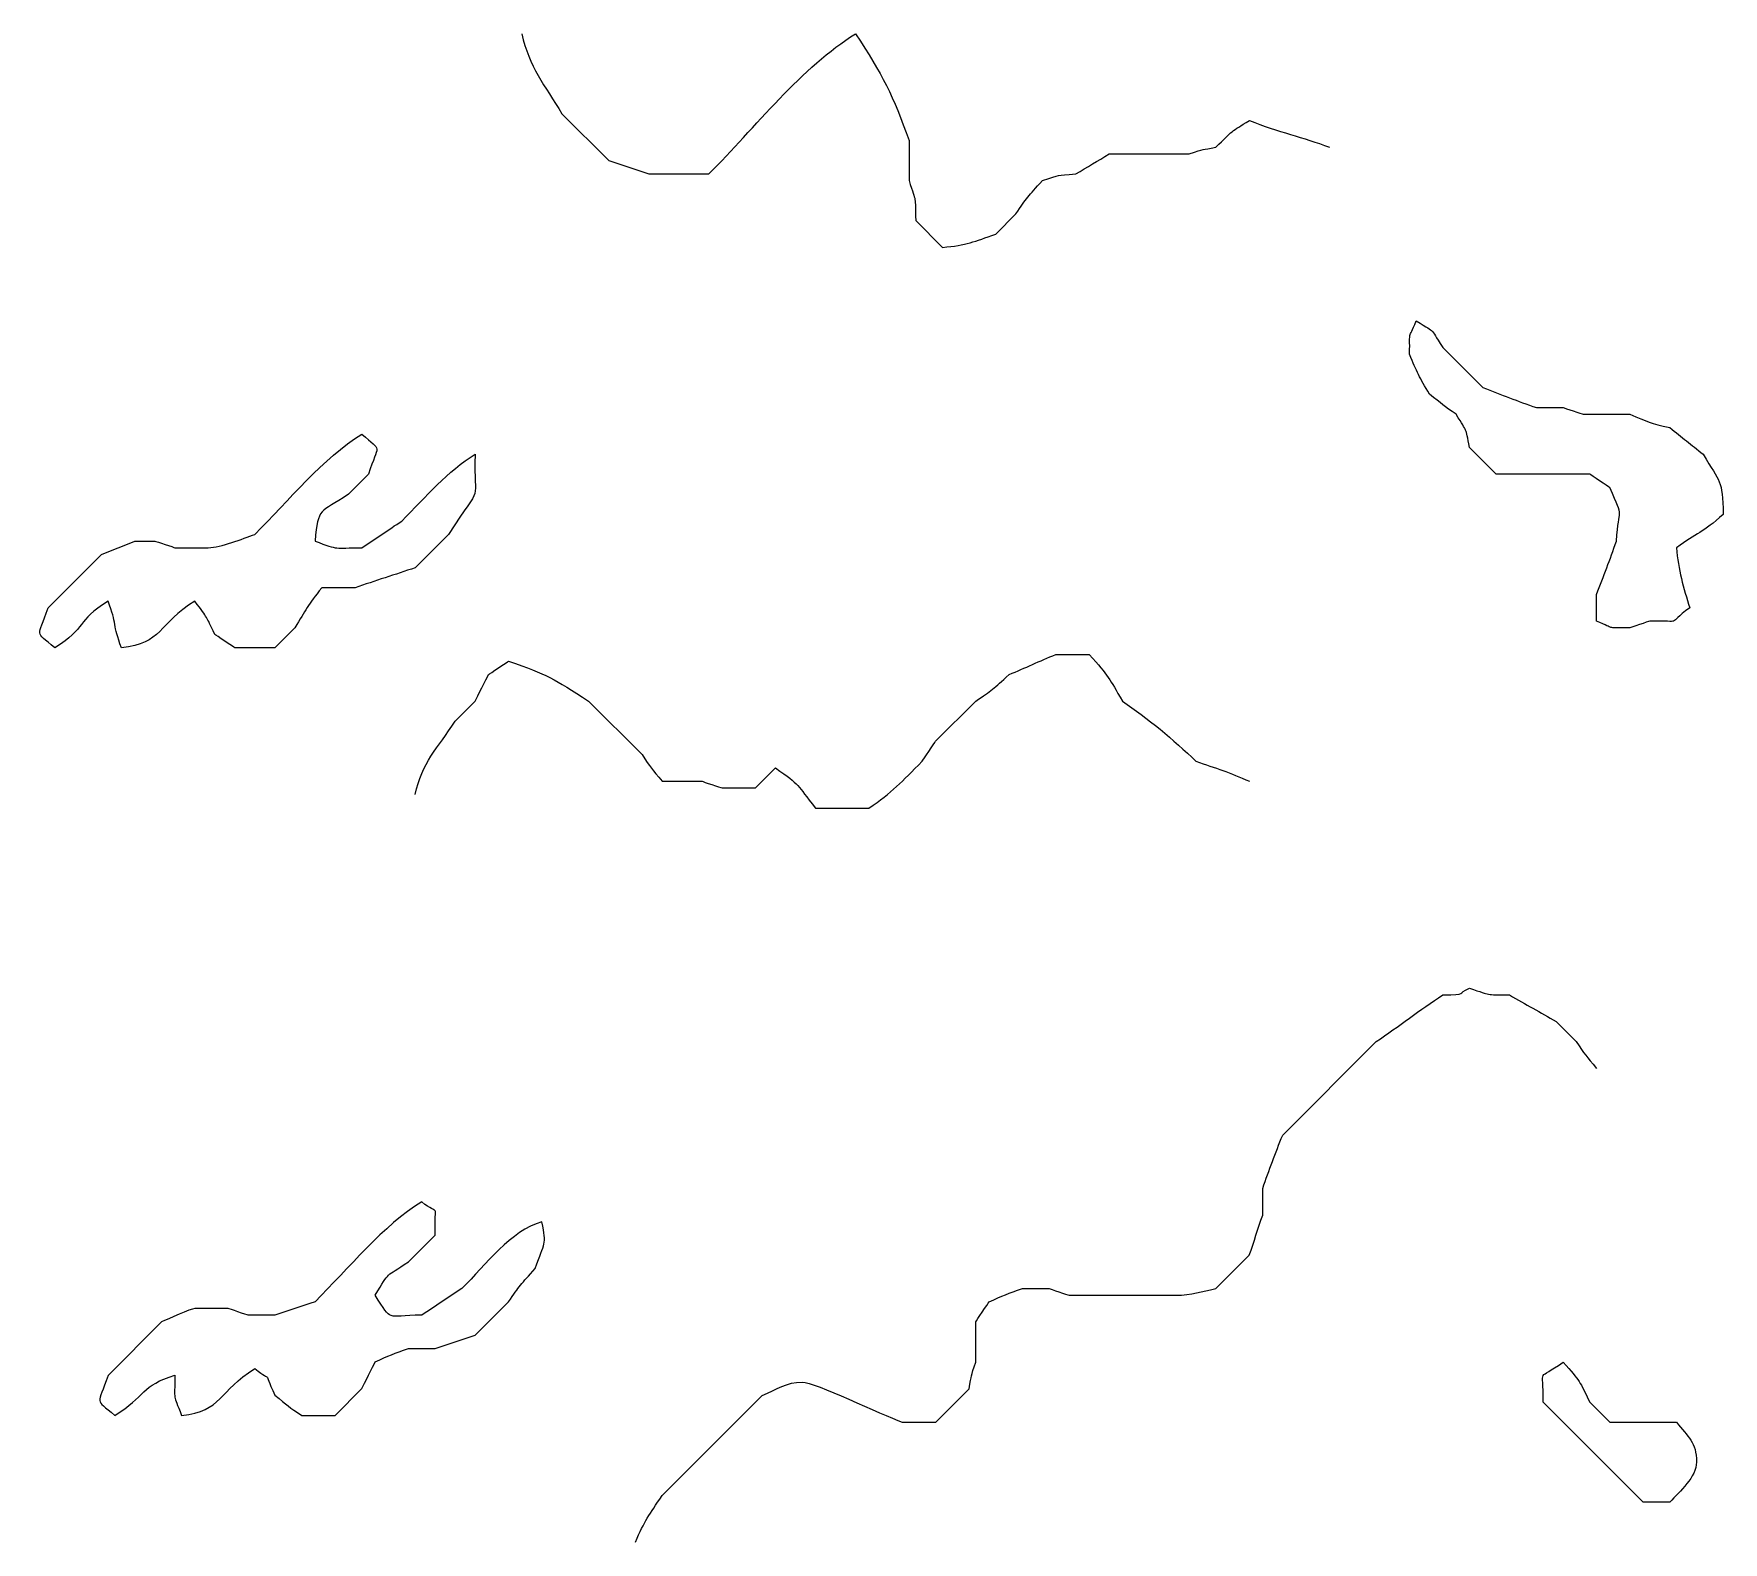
# Model space of a CAD drawing. Header units: centimetres. Extents: x -40.3 to 39, y -29.8 to 28.8.
# Drawn here: x -39.659 to -35.37, y -27.544 to -23.715 of the extents above; entities that cross this region are included whole.
import ezdxf

# ---------------------------------------------------------------- set-up
doc = ezdxf.new("R2010")
doc.units = ezdxf.units.CM
doc.header["$MEASUREMENT"] = 0
doc.layers.add('layer 1', color=7, linetype='Continuous')

msp = doc.modelspace()

# ---------------------------------------------------------------- linework, layer by layer
at = {"layer": 'layer 1', "color": 225, "lineweight": 0}
for points, knots in [([(-38.4195, -23.71491), (-38.402, -23.79802), (-38.3611, -23.84598), (-38.31786, -23.91823), (-38.31786, -23.91823), (-38.31786, -23.91823), (-38.19926, -24.03679), (-38.19926, -24.03679), (-38.19926, -24.03679), (-38.16535, -24.04855), (-38.13156, -24.05896), (-38.09762, -24.07068), (-38.09762, -24.07068), (-38.09762, -24.07068), (-37.94515, -24.07068), (-37.94515, -24.07068), (-37.94515, -24.07068), (-37.8293, -23.95483), (-37.70713, -23.79734), (-37.57244, -23.71494), (-37.57244, -23.71494), (-37.5053, -23.81762), (-37.47642, -23.87193), (-37.43691, -23.98595), (-37.43691, -23.98595), (-37.43691, -23.98595), (-37.43691, -24.08758), (-37.43691, -24.08758), (-37.43691, -24.08758), (-37.41753, -24.14743), (-37.42142, -24.12263), (-37.41999, -24.18922), (-37.41999, -24.18922), (-37.41999, -24.18922), (-37.35222, -24.257), (-37.35222, -24.257), (-37.35222, -24.257), (-37.28965, -24.2522), (-37.2721, -24.24228), (-37.2167, -24.22311), (-37.2167, -24.22311), (-37.2167, -24.22311), (-37.1659, -24.17231), (-37.1659, -24.17231), (-37.1659, -24.17231), (-37.13828, -24.13102), (-37.13474, -24.12726), (-37.09809, -24.08758), (-37.09809, -24.08758), (-37.04839, -24.07111), (-37.06695, -24.07478), (-37.01343, -24.07068), (-37.01343, -24.07068), (-36.98402, -24.05333), (-36.95802, -24.03738), (-36.92869, -24.01984), (-36.92869, -24.01984), (-36.92869, -24.01984), (-36.72542, -24.01986), (-36.72542, -24.01986), (-36.72542, -24.01986), (-36.68381, -24.00488), (-36.6964, -24.01041), (-36.65768, -24.00289), (-36.65768, -24.00289), (-36.61463, -23.95987), (-36.61976, -23.96373), (-36.57297, -23.93515), (-36.57297, -23.93515), (-36.50002, -23.96441), (-36.43619, -23.97711), (-36.36968, -24.00292)], [0, 0, 0, 0, 0.0526316, 0.0526316, 0.0526316, 0.0526316, 0.1052632, 0.1052632, 0.1052632, 0.1052632, 0.1578947, 0.1578947, 0.1578947, 0.1578947, 0.2105263, 0.2105263, 0.2105263, 0.2105263, 0.2631579, 0.2631579, 0.2631579, 0.2631579, 0.3157895, 0.3157895, 0.3157895, 0.3157895, 0.3684211, 0.3684211, 0.3684211, 0.3684211, 0.4210526, 0.4210526, 0.4210526, 0.4210526, 0.4736842, 0.4736842, 0.4736842, 0.4736842, 0.5263158, 0.5263158, 0.5263158, 0.5263158, 0.5789474, 0.5789474, 0.5789474, 0.5789474, 0.6315789, 0.6315789, 0.6315789, 0.6315789, 0.6842105, 0.6842105, 0.6842105, 0.6842105, 0.7368421, 0.7368421, 0.7368421, 0.7368421, 0.7894737, 0.7894737, 0.7894737, 0.7894737, 0.8421053, 0.8421053, 0.8421053, 0.8421053, 0.8947368, 0.8947368, 0.8947368, 0.8947368, 1, 1, 1, 1]), ([(-35.42097, -24.78219), (-35.45234, -24.75688), (-35.47435, -24.73984), (-35.50566, -24.71445), (-35.50566, -24.71445), (-35.55628, -24.70377), (-35.56102, -24.69912), (-35.60731, -24.68055), (-35.60731, -24.68055), (-35.60731, -24.68055), (-35.72591, -24.68057), (-35.72591, -24.68057), (-35.72591, -24.68057), (-35.72692, -24.68017), (-35.77387, -24.66465), (-35.77671, -24.66361), (-35.77671, -24.66361), (-35.77671, -24.66361), (-35.84447, -24.66363), (-35.84447, -24.66363), (-35.84447, -24.66363), (-35.89277, -24.6469), (-35.93277, -24.63174), (-35.98, -24.61279), (-35.98, -24.61279), (-35.98, -24.61279), (-36.08164, -24.51115), (-36.08164, -24.51115), (-36.08164, -24.51115), (-36.1208, -24.45261), (-36.09256, -24.48108), (-36.1494, -24.44339), (-36.1494, -24.44339), (-36.17087, -24.49752), (-36.16485, -24.45957), (-36.1663, -24.52812), (-36.1663, -24.52812), (-36.1481, -24.57358), (-36.14095, -24.58724), (-36.11551, -24.62976), (-36.11551, -24.62976), (-36.08505, -24.65385), (-36.07871, -24.65987), (-36.04777, -24.6806), (-36.04777, -24.6806), (-36.01772, -24.73154), (-36.02568, -24.70937), (-36.01387, -24.76528), (-36.01387, -24.76528), (-36.01387, -24.76528), (-35.94613, -24.83303), (-35.94613, -24.83303), (-35.94613, -24.83303), (-35.94613, -24.83303), (-35.70897, -24.83305), (-35.70897, -24.83305), (-35.70897, -24.83305), (-35.70696, -24.83405), (-35.66103, -24.86506), (-35.65813, -24.86692), (-35.65813, -24.86692), (-35.61933, -24.95447), (-35.63613, -24.9101), (-35.64123, -25.00245), (-35.64123, -25.00245), (-35.65792, -25.05075), (-35.67307, -25.09072), (-35.69202, -25.138), (-35.69202, -25.138), (-35.69202, -25.138), (-35.69202, -25.20574), (-35.69202, -25.20574), (-35.69202, -25.20574), (-35.63794, -25.22721), (-35.67587, -25.22117), (-35.60731, -25.22266), (-35.60731, -25.22266), (-35.60629, -25.22226), (-35.55933, -25.20676), (-35.55649, -25.20572), (-35.55649, -25.20572), (-35.46553, -25.20371), (-35.52004, -25.21829), (-35.45486, -25.17185), (-35.45486, -25.17185), (-35.47121, -25.12154), (-35.48446, -25.07523), (-35.48875, -25.01939), (-35.48875, -25.01939), (-35.43657, -24.98108), (-35.42244, -24.98181), (-35.37015, -24.9347), (-35.37015, -24.9347), (-35.37213, -24.84487), (-35.37766, -24.85565), (-35.42097, -24.78219)], [0, 0, 0, 0, 0.04, 0.04, 0.04, 0.04, 0.08, 0.08, 0.08, 0.08, 0.12, 0.12, 0.12, 0.12, 0.16, 0.16, 0.16, 0.16, 0.2, 0.2, 0.2, 0.2, 0.24, 0.24, 0.24, 0.24, 0.28, 0.28, 0.28, 0.28, 0.32, 0.32, 0.32, 0.32, 0.36, 0.36, 0.36, 0.36, 0.4, 0.4, 0.4, 0.4, 0.44, 0.44, 0.44, 0.44, 0.48, 0.48, 0.48, 0.48, 0.52, 0.52, 0.52, 0.52, 0.56, 0.56, 0.56, 0.56, 0.6, 0.6, 0.6, 0.6, 0.64, 0.64, 0.64, 0.64, 0.68, 0.68, 0.68, 0.68, 0.72, 0.72, 0.72, 0.72, 0.76, 0.76, 0.76, 0.76, 0.8, 0.8, 0.8, 0.8, 0.84, 0.84, 0.84, 0.84, 0.88, 0.88, 0.88, 0.88, 0.92, 0.92, 0.92, 0.92, 1, 1, 1, 1]), ([(-38.53812, -24.78219), (-38.60783, -24.82485), (-38.66274, -24.88986), (-38.72444, -24.95159), (-38.72444, -24.95159), (-38.75879, -24.97402), (-38.79178, -24.99688), (-38.82608, -25.01935), (-38.82608, -25.01935), (-38.89764, -25.01935), (-38.88251, -25.02654), (-38.94468, -25.00238), (-38.94468, -25.00238), (-38.93595, -24.9139), (-38.93365, -24.93362), (-38.85997, -24.88382), (-38.85997, -24.88382), (-38.85997, -24.88382), (-38.80916, -24.83298), (-38.80916, -24.83298), (-38.80916, -24.83298), (-38.78333, -24.75327), (-38.77296, -24.777), (-38.8261, -24.73135), (-38.8261, -24.73135), (-38.92366, -24.79105), (-39.01221, -24.90053), (-39.09716, -24.98546), (-39.09716, -24.98546), (-39.12851, -24.99632), (-39.18334, -25.01933), (-39.21576, -25.01933), (-39.21576, -25.01933), (-39.21576, -25.01933), (-39.30047, -25.01935), (-39.30047, -25.01935), (-39.30047, -25.01935), (-39.30147, -25.01895), (-39.34843, -25.00341), (-39.35127, -25.0024), (-39.35127, -25.0024), (-39.35127, -25.0024), (-39.40208, -25.00238), (-39.40208, -25.00238), (-39.40208, -25.00238), (-39.42987, -25.0138), (-39.45888, -25.02507), (-39.48679, -25.0363), (-39.48679, -25.0363), (-39.48679, -25.0363), (-39.6223, -25.17182), (-39.6223, -25.17182), (-39.6223, -25.17182), (-39.64814, -25.25152), (-39.65852, -25.22783), (-39.60537, -25.27346), (-39.60537, -25.27346), (-39.52263, -25.2217), (-39.55261, -25.20666), (-39.46982, -25.15486), (-39.46982, -25.15486), (-39.44703, -25.21361), (-39.45879, -25.21464), (-39.43595, -25.27346), (-39.43595, -25.27346), (-39.33227, -25.26321), (-39.34264, -25.2118), (-39.24961, -25.15486), (-39.24961, -25.15486), (-39.21412, -25.20363), (-39.22385, -25.18815), (-39.19879, -25.23957), (-39.19879, -25.23957), (-39.19679, -25.24057), (-39.15086, -25.2716), (-39.14797, -25.27346), (-39.14797, -25.27346), (-39.14797, -25.27346), (-39.04634, -25.27344), (-39.04634, -25.27344), (-39.04634, -25.27344), (-39.04634, -25.27344), (-38.99552, -25.22264), (-38.99552, -25.22264), (-38.99552, -25.22264), (-38.96857, -25.17763), (-38.96229, -25.16476), (-38.92776, -25.12099), (-38.92776, -25.12099), (-38.92776, -25.12099), (-38.84307, -25.12101), (-38.84307, -25.12101), (-38.84307, -25.12101), (-38.79238, -25.10346), (-38.74126, -25.08769), (-38.6906, -25.07019), (-38.6906, -25.07019), (-38.6906, -25.07019), (-38.60589, -24.98548), (-38.60589, -24.98548), (-38.60589, -24.98548), (-38.51392, -24.84485), (-38.54294, -24.9169), (-38.53812, -24.78219)], [0, 0, 0, 0, 0.037037, 0.037037, 0.037037, 0.037037, 0.0740741, 0.0740741, 0.0740741, 0.0740741, 0.1111111, 0.1111111, 0.1111111, 0.1111111, 0.1481481, 0.1481481, 0.1481481, 0.1481481, 0.1851852, 0.1851852, 0.1851852, 0.1851852, 0.2222222, 0.2222222, 0.2222222, 0.2222222, 0.2592593, 0.2592593, 0.2592593, 0.2592593, 0.2962963, 0.2962963, 0.2962963, 0.2962963, 0.3333333, 0.3333333, 0.3333333, 0.3333333, 0.3703704, 0.3703704, 0.3703704, 0.3703704, 0.4074074, 0.4074074, 0.4074074, 0.4074074, 0.4444444, 0.4444444, 0.4444444, 0.4444444, 0.4814815, 0.4814815, 0.4814815, 0.4814815, 0.5185185, 0.5185185, 0.5185185, 0.5185185, 0.5555556, 0.5555556, 0.5555556, 0.5555556, 0.5925926, 0.5925926, 0.5925926, 0.5925926, 0.6296296, 0.6296296, 0.6296296, 0.6296296, 0.6666667, 0.6666667, 0.6666667, 0.6666667, 0.7037037, 0.7037037, 0.7037037, 0.7037037, 0.7407407, 0.7407407, 0.7407407, 0.7407407, 0.7777778, 0.7777778, 0.7777778, 0.7777778, 0.8148148, 0.8148148, 0.8148148, 0.8148148, 0.8518519, 0.8518519, 0.8518519, 0.8518519, 0.8888889, 0.8888889, 0.8888889, 0.8888889, 0.9259259, 0.9259259, 0.9259259, 0.9259259, 1, 1, 1, 1]), ([(-38.69057, -25.64617), (-38.67346, -25.565), (-38.63408, -25.52885), (-38.58894, -25.4598), (-38.58894, -25.4598), (-38.58894, -25.4598), (-38.53812, -25.40899), (-38.53812, -25.40899), (-38.53812, -25.40899), (-38.53366, -25.39864), (-38.50937, -25.35209), (-38.50423, -25.34127), (-38.50423, -25.34127), (-38.50224, -25.34007), (-38.45627, -25.30921), (-38.45341, -25.30735), (-38.45341, -25.30735), (-38.35476, -25.34152), (-38.33929, -25.35072), (-38.25012, -25.40899), (-38.25012, -25.40899), (-38.25012, -25.40899), (-38.11461, -25.54454), (-38.11461, -25.54454), (-38.11461, -25.54454), (-38.09406, -25.57659), (-38.08855, -25.58161), (-38.06378, -25.61228), (-38.06378, -25.61228), (-38.06378, -25.61228), (-37.96214, -25.6123), (-37.96214, -25.6123), (-37.96214, -25.6123), (-37.96112, -25.61271), (-37.91416, -25.62822), (-37.91132, -25.62922), (-37.91132, -25.62922), (-37.91132, -25.62922), (-37.82663, -25.62925), (-37.82663, -25.62925), (-37.82663, -25.62925), (-37.82663, -25.62925), (-37.77582, -25.57841), (-37.77582, -25.57841), (-37.77582, -25.57841), (-37.71064, -25.62346), (-37.72383, -25.61885), (-37.67418, -25.68006), (-37.67418, -25.68006), (-37.67418, -25.68006), (-37.53863, -25.68006), (-37.53863, -25.68006), (-37.53863, -25.68006), (-37.47983, -25.6403), (-37.45623, -25.6146), (-37.40308, -25.56146), (-37.40308, -25.56146), (-37.40204, -25.55945), (-37.37109, -25.5135), (-37.36923, -25.51064), (-37.36923, -25.51064), (-37.36923, -25.51064), (-37.2676, -25.40899), (-37.2676, -25.40899), (-37.2676, -25.40899), (-37.2263, -25.38139), (-37.22254, -25.37785), (-37.18289, -25.34124), (-37.18289, -25.34124), (-37.14151, -25.32464), (-37.10571, -25.30703), (-37.06433, -25.29045), (-37.06433, -25.29045), (-37.06433, -25.29045), (-36.9796, -25.29043), (-36.9796, -25.29043), (-36.9796, -25.29043), (-36.92874, -25.34556), (-36.92978, -25.35074), (-36.89491, -25.40903), (-36.89491, -25.40903), (-36.83252, -25.45118), (-36.76542, -25.50586), (-36.70859, -25.5615), (-36.70859, -25.5615), (-36.65779, -25.57907), (-36.62247, -25.58936), (-36.57302, -25.61232)], [0, 0, 0, 0, 0.0434783, 0.0434783, 0.0434783, 0.0434783, 0.0869565, 0.0869565, 0.0869565, 0.0869565, 0.1304348, 0.1304348, 0.1304348, 0.1304348, 0.173913, 0.173913, 0.173913, 0.173913, 0.2173913, 0.2173913, 0.2173913, 0.2173913, 0.2608696, 0.2608696, 0.2608696, 0.2608696, 0.3043478, 0.3043478, 0.3043478, 0.3043478, 0.3478261, 0.3478261, 0.3478261, 0.3478261, 0.3913043, 0.3913043, 0.3913043, 0.3913043, 0.4347826, 0.4347826, 0.4347826, 0.4347826, 0.4782609, 0.4782609, 0.4782609, 0.4782609, 0.5217391, 0.5217391, 0.5217391, 0.5217391, 0.5652174, 0.5652174, 0.5652174, 0.5652174, 0.6086957, 0.6086957, 0.6086957, 0.6086957, 0.6521739, 0.6521739, 0.6521739, 0.6521739, 0.6956522, 0.6956522, 0.6956522, 0.6956522, 0.7391304, 0.7391304, 0.7391304, 0.7391304, 0.7826087, 0.7826087, 0.7826087, 0.7826087, 0.826087, 0.826087, 0.826087, 0.826087, 0.8695652, 0.8695652, 0.8695652, 0.8695652, 0.9130435, 0.9130435, 0.9130435, 0.9130435, 1, 1, 1, 1]), ([(-38.13152, -27.54362), (-38.10821, -27.48849), (-38.09645, -27.47496), (-38.06375, -27.42502), (-38.06375, -27.42502), (-38.06375, -27.42502), (-37.80964, -27.17091), (-37.80964, -27.17091), (-37.80964, -27.17091), (-37.77236, -27.15597), (-37.74739, -27.13702), (-37.70801, -27.13704), (-37.70801, -27.13704), (-37.67638, -27.13702), (-37.50807, -27.21993), (-37.4539, -27.23867), (-37.4539, -27.23867), (-37.4539, -27.23867), (-37.36921, -27.23869), (-37.36921, -27.23869), (-37.36921, -27.23869), (-37.36921, -27.23869), (-37.2845, -27.15398), (-37.2845, -27.15398), (-37.2845, -27.15398), (-37.27688, -27.11759), (-37.28038, -27.12485), (-37.26758, -27.08622), (-37.26758, -27.08622), (-37.26758, -27.08622), (-37.26758, -26.98458), (-37.26758, -26.98458), (-37.26758, -26.98458), (-37.26649, -26.98258), (-37.23556, -26.93663), (-37.23369, -26.93377), (-37.23369, -26.93377), (-37.1993, -26.9174), (-37.18524, -26.91245), (-37.149, -26.89987), (-37.149, -26.89987), (-37.149, -26.89987), (-37.08123, -26.8999), (-37.08123, -26.8999), (-37.08123, -26.8999), (-37.08021, -26.9003), (-37.03328, -26.9158), (-37.03042, -26.91682), (-37.03042, -26.91682), (-37.03042, -26.91682), (-36.92876, -26.91684), (-36.92876, -26.91684), (-36.92876, -26.91684), (-36.92876, -26.91684), (-36.75938, -26.91684), (-36.75938, -26.91684), (-36.75938, -26.91684), (-36.71872, -26.91684), (-36.69525, -26.90698), (-36.65775, -26.89987), (-36.65775, -26.89987), (-36.65775, -26.89987), (-36.57304, -26.81519), (-36.57304, -26.81519), (-36.57304, -26.81519), (-36.56132, -26.78127), (-36.5509, -26.74747), (-36.53917, -26.71355), (-36.53917, -26.71355), (-36.53917, -26.71355), (-36.53917, -26.64579), (-36.53917, -26.64579), (-36.53917, -26.64579), (-36.52245, -26.59749), (-36.5073, -26.55751), (-36.48835, -26.51028), (-36.48835, -26.51028), (-36.48835, -26.51028), (-36.25119, -26.27308), (-36.25119, -26.27308), (-36.25119, -26.27308), (-36.19369, -26.23421), (-36.13997, -26.19257), (-36.08179, -26.15449), (-36.08179, -26.15449), (-36.01633, -26.15449), (-36.04851, -26.15127), (-36.01402, -26.13757), (-36.01402, -26.13757), (-35.9542, -26.15693), (-35.97898, -26.15304), (-35.91237, -26.15452), (-35.91237, -26.15452), (-35.87092, -26.17932), (-35.83523, -26.19744), (-35.79379, -26.22224), (-35.79379, -26.22224), (-35.79379, -26.22224), (-35.74299, -26.27308), (-35.74299, -26.27308), (-35.74299, -26.27308), (-35.72244, -26.30513), (-35.71691, -26.31015), (-35.69215, -26.34084)], [0, 0, 0, 0, 0.037037, 0.037037, 0.037037, 0.037037, 0.0740741, 0.0740741, 0.0740741, 0.0740741, 0.1111111, 0.1111111, 0.1111111, 0.1111111, 0.1481481, 0.1481481, 0.1481481, 0.1481481, 0.1851852, 0.1851852, 0.1851852, 0.1851852, 0.2222222, 0.2222222, 0.2222222, 0.2222222, 0.2592593, 0.2592593, 0.2592593, 0.2592593, 0.2962963, 0.2962963, 0.2962963, 0.2962963, 0.3333333, 0.3333333, 0.3333333, 0.3333333, 0.3703704, 0.3703704, 0.3703704, 0.3703704, 0.4074074, 0.4074074, 0.4074074, 0.4074074, 0.4444444, 0.4444444, 0.4444444, 0.4444444, 0.4814815, 0.4814815, 0.4814815, 0.4814815, 0.5185185, 0.5185185, 0.5185185, 0.5185185, 0.5555556, 0.5555556, 0.5555556, 0.5555556, 0.5925926, 0.5925926, 0.5925926, 0.5925926, 0.6296296, 0.6296296, 0.6296296, 0.6296296, 0.6666667, 0.6666667, 0.6666667, 0.6666667, 0.7037037, 0.7037037, 0.7037037, 0.7037037, 0.7407407, 0.7407407, 0.7407407, 0.7407407, 0.7777778, 0.7777778, 0.7777778, 0.7777778, 0.8148148, 0.8148148, 0.8148148, 0.8148148, 0.8518519, 0.8518519, 0.8518519, 0.8518519, 0.8888889, 0.8888889, 0.8888889, 0.8888889, 0.9259259, 0.9259259, 0.9259259, 0.9259259, 1, 1, 1, 1]), ([(-39.4529, -27.22168), (-39.50604, -27.17605), (-39.49567, -27.19974), (-39.46982, -27.12005), (-39.46982, -27.12005), (-39.46982, -27.12005), (-39.3343, -26.9845), (-39.3343, -26.9845), (-39.3343, -26.9845), (-39.31812, -26.97786), (-39.25987, -26.95063), (-39.24961, -26.95061), (-39.24961, -26.95061), (-39.24961, -26.95061), (-39.1649, -26.95063), (-39.1649, -26.95063), (-39.1649, -26.95063), (-39.16387, -26.95103), (-39.11692, -26.96653), (-39.11408, -26.96757), (-39.11408, -26.96757), (-39.11408, -26.96757), (-39.04634, -26.96755), (-39.04634, -26.96755), (-39.04634, -26.96755), (-39.0124, -26.95584), (-38.97862, -26.94542), (-38.9447, -26.93366), (-38.9447, -26.93366), (-38.85974, -26.84874), (-38.77121, -26.73925), (-38.67365, -26.67957), (-38.67365, -26.67957), (-38.62663, -26.71995), (-38.64181, -26.67123), (-38.63978, -26.76426), (-38.63978, -26.76426), (-38.63978, -26.76426), (-38.70752, -26.83203), (-38.70752, -26.83203), (-38.70752, -26.83203), (-38.76901, -26.87358), (-38.75174, -26.852), (-38.79223, -26.91674), (-38.79223, -26.91674), (-38.74457, -26.98689), (-38.76967, -26.96753), (-38.67363, -26.96755), (-38.67363, -26.96755), (-38.63931, -26.94508), (-38.60631, -26.92222), (-38.57199, -26.89977), (-38.57199, -26.89977), (-38.50982, -26.8376), (-38.44837, -26.75327), (-38.3687, -26.73037), (-38.3687, -26.73037), (-38.35637, -26.79235), (-38.36151, -26.77918), (-38.38565, -26.84897), (-38.38565, -26.84897), (-38.42231, -26.88878), (-38.42564, -26.8926), (-38.45339, -26.93364), (-38.45339, -26.93364), (-38.45339, -26.93364), (-38.53812, -27.01837), (-38.53812, -27.01837), (-38.53812, -27.01837), (-38.57201, -27.03007), (-38.6058, -27.04048), (-38.63976, -27.05224), (-38.63976, -27.05224), (-38.63976, -27.05224), (-38.7075, -27.05222), (-38.7075, -27.05222), (-38.7075, -27.05222), (-38.74318, -27.06407), (-38.75879, -27.07058), (-38.79221, -27.08611), (-38.79221, -27.08611), (-38.79667, -27.09651), (-38.82091, -27.14301), (-38.82608, -27.15388), (-38.82608, -27.15388), (-38.82608, -27.15388), (-38.89384, -27.22162), (-38.89384, -27.22162), (-38.89384, -27.22162), (-38.89384, -27.22162), (-38.97853, -27.22164), (-38.97853, -27.22164), (-38.97853, -27.22164), (-39.01057, -27.20111), (-39.01561, -27.19556), (-39.0463, -27.1708), (-39.0463, -27.1708), (-39.0813, -27.09717), (-39.04781, -27.14412), (-39.09711, -27.10306), (-39.09711, -27.10306), (-39.19015, -27.15994), (-39.17977, -27.21142), (-39.28346, -27.22166), (-39.28346, -27.22166), (-39.30598, -27.16367), (-39.3004, -27.18965), (-39.3004, -27.12003), (-39.3004, -27.12003), (-39.38505, -27.14434), (-39.3756, -27.17437), (-39.4529, -27.22168)], [0, 0, 0, 0, 0.0344828, 0.0344828, 0.0344828, 0.0344828, 0.0689655, 0.0689655, 0.0689655, 0.0689655, 0.1034483, 0.1034483, 0.1034483, 0.1034483, 0.137931, 0.137931, 0.137931, 0.137931, 0.1724138, 0.1724138, 0.1724138, 0.1724138, 0.2068966, 0.2068966, 0.2068966, 0.2068966, 0.2413793, 0.2413793, 0.2413793, 0.2413793, 0.2758621, 0.2758621, 0.2758621, 0.2758621, 0.3103448, 0.3103448, 0.3103448, 0.3103448, 0.3448276, 0.3448276, 0.3448276, 0.3448276, 0.3793103, 0.3793103, 0.3793103, 0.3793103, 0.4137931, 0.4137931, 0.4137931, 0.4137931, 0.4482759, 0.4482759, 0.4482759, 0.4482759, 0.4827586, 0.4827586, 0.4827586, 0.4827586, 0.5172414, 0.5172414, 0.5172414, 0.5172414, 0.5517241, 0.5517241, 0.5517241, 0.5517241, 0.5862069, 0.5862069, 0.5862069, 0.5862069, 0.6206897, 0.6206897, 0.6206897, 0.6206897, 0.6551724, 0.6551724, 0.6551724, 0.6551724, 0.6896552, 0.6896552, 0.6896552, 0.6896552, 0.7241379, 0.7241379, 0.7241379, 0.7241379, 0.7586207, 0.7586207, 0.7586207, 0.7586207, 0.7931034, 0.7931034, 0.7931034, 0.7931034, 0.8275862, 0.8275862, 0.8275862, 0.8275862, 0.862069, 0.862069, 0.862069, 0.862069, 0.8965517, 0.8965517, 0.8965517, 0.8965517, 0.9310345, 0.9310345, 0.9310345, 0.9310345, 1, 1, 1, 1]), ([(-35.48873, -27.23869), (-35.48873, -27.23869), (-35.65813, -27.23869), (-35.65813, -27.23869), (-35.65813, -27.23869), (-35.65813, -27.23869), (-35.70895, -27.18785), (-35.70895, -27.18785), (-35.70895, -27.18785), (-35.73479, -27.1348), (-35.7323, -27.13552), (-35.77671, -27.08622), (-35.77671, -27.08622), (-35.84499, -27.13738), (-35.82548, -27.09292), (-35.82753, -27.18785), (-35.82753, -27.18785), (-35.82753, -27.18785), (-35.57342, -27.44198), (-35.57342, -27.44198), (-35.57342, -27.44198), (-35.57342, -27.44198), (-35.50566, -27.44196), (-35.50566, -27.44196), (-35.50566, -27.44196), (-35.48049, -27.41471), (-35.43793, -27.37783), (-35.43791, -27.34033), (-35.43791, -27.34033), (-35.43791, -27.28955), (-35.45947, -27.27662), (-35.48873, -27.23869)], [0, 0, 0, 0, 0.1111111, 0.1111111, 0.1111111, 0.1111111, 0.2222222, 0.2222222, 0.2222222, 0.2222222, 0.3333333, 0.3333333, 0.3333333, 0.3333333, 0.4444444, 0.4444444, 0.4444444, 0.4444444, 0.5555556, 0.5555556, 0.5555556, 0.5555556, 0.6666667, 0.6666667, 0.6666667, 0.6666667, 0.7777778, 0.7777778, 0.7777778, 0.7777778, 1, 1, 1, 1])]:
    msp.add_open_spline(points, degree=3, knots=knots, dxfattribs=at)

doc.saveas('drawing.dxf')
